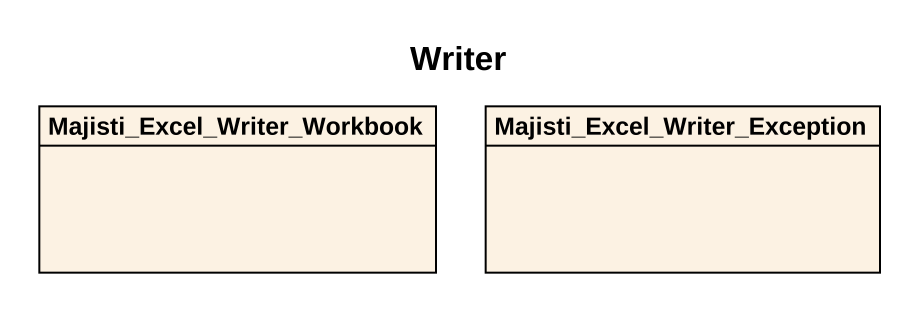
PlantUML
@startuml
title Writer
hide circle
hide empty members
class "Majisti_Excel_Writer_Workbook" as Majisti_Excel_Writer
class "Majisti_Excel_Writer_Exception" as Majisti_Excel_Writer_2
@enduml
